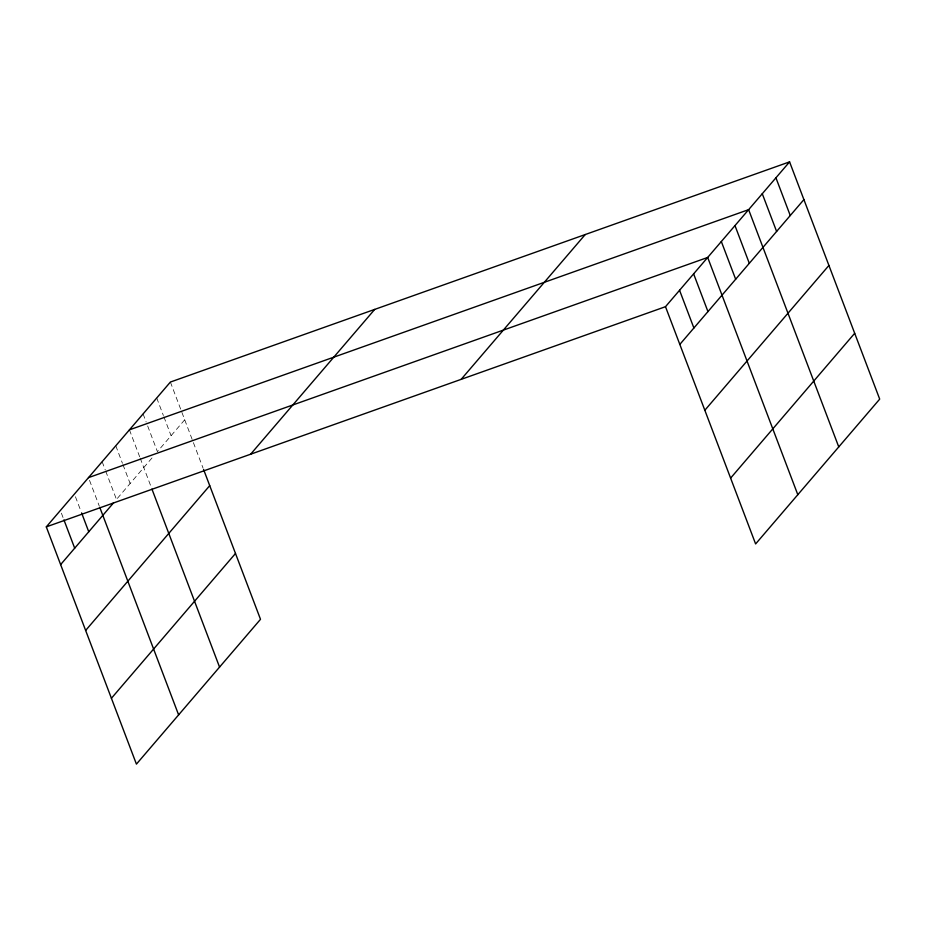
<?xml version="1.0" encoding="UTF-8"?>
<svg xmlns="http://www.w3.org/2000/svg" width="926" height="926" viewBox="0 0 926 926"><rect width="100%" height="100%" fill="white"/><g stroke="black" fill="none" stroke-linecap="round" stroke-linejoin="round"><path stroke-width="0.69" stroke-dasharray="4.63 3.47" d="M117.382 498.373L152.859 456.958M184.714 419.779L157.42 451.645L146.667 423.344M170.384 382.056L192.874 441.285M193.395 442.628L203.083 468.162M156.726 397.983L163.381 415.496M163.902 416.85L171.067 435.718M143.079 413.91L146.158 422.001M129.432 429.838L139.676 456.796M140.185 458.139L151.424 487.724M115.785 445.776L122.44 463.289M122.95 464.632L130.115 483.499M102.138 461.704L105.205 469.783M105.714 471.137L116.468 499.427M89.509 480.328L99.232 505.932M75.446 496.741L81.083 511.557M61.382 513.154L63.431 518.537"/><path stroke-width="1.39" d="M203.593 469.505L260.507 619.309L136.423 764.124L46.3 526.871L170.384 382.056L789.577 161.876L879.7 399.129L755.616 543.944L665.493 306.691L789.577 161.876M60.63 564.594L113.736 502.621M85.643 630.444L209.727 485.629M250.633 454.215L374.717 309.4M111.409 698.285L235.493 553.47M461.16 379.347L585.244 234.533M679.823 344.414L803.907 199.599M704.836 410.264L828.92 265.449M730.614 478.105L854.686 333.291M129.432 429.838L748.625 209.658L838.759 446.922M88.491 477.631L707.684 257.451L797.807 494.704M46.3 526.871L665.493 306.691M775.93 177.804L790.26 215.538M762.272 193.731L776.613 231.465M734.978 225.597L749.308 263.32M721.331 241.524L735.661 279.247M693.62 273.864L707.95 311.599M679.557 290.278L693.887 328.001M151.933 489.067L219.555 667.102M99.753 507.274L178.614 714.884M81.592 512.911L88.757 531.779M63.94 519.891L74.693 548.192"/></g></svg>
